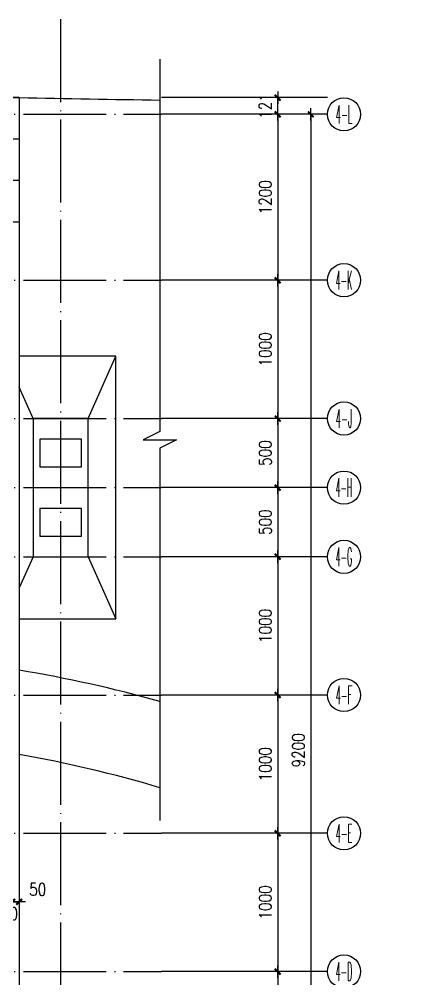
# Model space of a CAD drawing. Extents: x 568674 to 592610, y -115345 to -96707.
# Drawn here: x 573736 to 576608, y -104886 to -97945 of the extents above; entities that cross this region are included whole.
import ezdxf
from ezdxf.enums import TextEntityAlignment as Align

# ---------------------------------------------------------------- set-up
doc = ezdxf.new("R2010")
doc.units = 0
doc.header["$LTSCALE"] = 300
doc.header["$MEASUREMENT"] = 0
doc.header["$PDMODE"] = 3
doc.linetypes.add('DASH', pattern=[0.35, 0.25, -0.1])
doc.linetypes.add('DOTE', pattern=[2.42, 2, -0.2, 0.02, -0.2])
doc.layers.get('0').update_dxf_attribs({"linetype": 'CONTINUOUS'})
doc.layers.get('DEFPOINTS').update_dxf_attribs({"linetype": 'CONTINUOUS'})
for name, color, linetype in [('AXIS', 3, 'CONTINUOUS'), ('AXIS_TEXT', 7, 'CONTINUOUS'), ('DOTE', 1, 'DOTE'), ('PUB_DIM', 200, 'CONTINUOUS'), ('STAIR', 2, 'CONTINUOUS'), ('木构架', 73, 'CONTINUOUS'), ('柱', 2, 'CONTINUOUS'), ('栈道', 42, 'CONTINUOUS'), ('铺地', 52, 'CONTINUOUS')]:
    doc.layers.add(name, color=color, linetype=linetype)
doc.styles.add('COMPLEX', font='COMPLEX')
doc.styles.add('DIM_FONT', font='SIMPLEX.shx', dxfattribs={"width": 0.8})
doc.dimstyles.new('AXIS30', dxfattribs={"dimscale": 0.3, "dimtxt": 300, "dimasz": 1, "dimexe": 250, "dimexo": 300, "dimgap": 150, "dimtad": 1, "dimdec": 0, "dimzin": 0, "dimtxsty": 'DIM_FONT', "dimblk": '_DIMX', "dimblk1": 'DOTSMALL', "dimblk2": 'DOTSMALL', "dimcen": 150, "dimse1": 1, "dimse2": 1, "dimclrt": 7, "dimazin": 3, "dimtfac": 150, "dimtdec": 0, "dimtix": 1, "dimtmove": 0, "dimatfit": 3, "dimtolj": 1, "dimtzin": 0})

# ---------------------------------------------------------------- blocks, each defined once
blk = doc.blocks.new('_AXISO')
blk.add_circle((0, 0), 0.5)
at = {"layer": 'AXIS_TEXT', "style": 'COMPLEX', "width": 1.041667}
blk.add_attdef('A', text='', height=0.56, dxfattribs=at).set_placement((-0.25, -0.28), (0.25, -0.28), align=Align.FIT)
blk = doc.blocks.new('_DIMX')
blk.add_line((-150, 0), (150, 0))
at = {"const_width": 50}
blk.add_lwpolyline([(-70, -70), (70, 70)], dxfattribs=at)
blk = doc.blocks.new('*D32')
at = {"color": 0, "linetype": 'BYBLOCK'}
blk.add_line((575607.8, -99293.5), (575607.8, -100492.9), dxfattribs=at)
at = {"layer": 'DEFPOINTS', "color": 0, "linetype": 'BYBLOCK'}
for p in [(574767.8, -99293.2), (574767.8, -100493.2), (575607.8, -100493.2)]:
    blk.add_point(p, dxfattribs=at)
at = {"color": 0, "linetype": 'BYBLOCK', "xscale": 0.3, "yscale": 0.3, "zscale": 0.3}
for p, rotation in [((575607.8, -99293.2), 90), ((575607.8, -100493.2), 270)]:
    blk.add_blockref('_DIMX', p, dxfattribs=dict(at, rotation=rotation))
at = {"color": 7, "linetype": 'BYBLOCK', "insert": (575517.8, -99893.2), "char_height": 90, "attachment_point": 5, "rotation": 90, "style": 'DIM_FONT'}
blk.add_mtext('\\A1;1200', dxfattribs=at)
blk = doc.blocks.new('_DOTSMALL')
at = {"color": 0, "linetype": 'BYBLOCK', "const_width": 0.5}
blk.add_lwpolyline([(-0.0625, 0, 1), (0.0625, 0, 1)], format="xyb", close=True, dxfattribs=at)
blk = doc.blocks.new('*D33')
at = {"color": 0, "linetype": 'BYBLOCK'}
blk.add_line((579542.1, -100471.1), (579542.1, -101470.5), dxfattribs=at)
at = {"layer": 'DEFPOINTS', "color": 0, "linetype": 'BYBLOCK'}
for p in [(578702.1, -100470.8), (578702.1, -101470.8), (579542.1, -101470.8)]:
    blk.add_point(p, dxfattribs=at)
at = {"color": 0, "linetype": 'BYBLOCK', "xscale": 0.3, "yscale": 0.3, "zscale": 0.3}
for p, rotation in [((579542.1, -100470.8), 90), ((579542.1, -101470.8), 270)]:
    blk.add_blockref('_DIMX', p, dxfattribs=dict(at, rotation=rotation))
at = {"color": 7, "linetype": 'BYBLOCK', "insert": (579452.1, -100970.8), "char_height": 90, "attachment_point": 5, "rotation": 90, "style": 'DIM_FONT'}
blk.add_mtext('\\A1;1000', dxfattribs=at)
blk = doc.blocks.new('*D34')
at = {"color": 0, "linetype": 'BYBLOCK'}
blk.add_line((575607.8, -101493.5), (575607.8, -101992.7), dxfattribs=at)
at = {"layer": 'DEFPOINTS', "color": 0, "linetype": 'BYBLOCK'}
for p in [(574767.8, -101493.2), (574767.8, -101993), (575607.8, -101993)]:
    blk.add_point(p, dxfattribs=at)
at = {"color": 0, "linetype": 'BYBLOCK', "xscale": 0.3, "yscale": 0.3, "zscale": 0.3}
for p, rotation in [((575607.8, -101493.2), 90), ((575607.8, -101993), 270)]:
    blk.add_blockref('_DIMX', p, dxfattribs=dict(at, rotation=rotation))
at = {"color": 7, "linetype": 'BYBLOCK', "insert": (575517.8, -101743.1), "char_height": 90, "attachment_point": 5, "rotation": 90, "style": 'DIM_FONT'}
blk.add_mtext('\\A1;500', dxfattribs=at)
blk = doc.blocks.new('*D35')
at = {"color": 0, "linetype": 'BYBLOCK'}
blk.add_line((575607.8, -101993.3), (575607.8, -102492.9), dxfattribs=at)
at = {"layer": 'DEFPOINTS', "color": 0, "linetype": 'BYBLOCK'}
for p in [(574767.8, -101993), (574767.8, -102493.2), (575607.8, -102493.2)]:
    blk.add_point(p, dxfattribs=at)
at = {"color": 0, "linetype": 'BYBLOCK', "xscale": 0.3, "yscale": 0.3, "zscale": 0.3}
for p, rotation in [((575607.8, -101993), 90), ((575607.8, -102493.2), 270)]:
    blk.add_blockref('_DIMX', p, dxfattribs=dict(at, rotation=rotation))
at = {"color": 7, "linetype": 'BYBLOCK', "insert": (575517.8, -102243.1), "char_height": 90, "attachment_point": 5, "rotation": 90, "style": 'DIM_FONT'}
blk.add_mtext('\\A1;500', dxfattribs=at)
blk = doc.blocks.new('*D36')
at = {"color": 0, "linetype": 'BYBLOCK'}
blk.add_line((579542.1, -102471.1), (579542.1, -103470.5), dxfattribs=at)
at = {"layer": 'DEFPOINTS', "color": 0, "linetype": 'BYBLOCK'}
for p in [(578702.1, -102470.8), (578702.1, -103470.8), (579542.1, -103470.8)]:
    blk.add_point(p, dxfattribs=at)
at = {"color": 0, "linetype": 'BYBLOCK', "xscale": 0.3, "yscale": 0.3, "zscale": 0.3}
for p, rotation in [((579542.1, -102470.8), 90), ((579542.1, -103470.8), 270)]:
    blk.add_blockref('_DIMX', p, dxfattribs=dict(at, rotation=rotation))
at = {"color": 7, "linetype": 'BYBLOCK', "insert": (579452.1, -102970.8), "char_height": 90, "attachment_point": 5, "rotation": 90, "style": 'DIM_FONT'}
blk.add_mtext('\\A1;1000', dxfattribs=at)
blk = doc.blocks.new('*D37')
at = {"color": 0, "linetype": 'BYBLOCK'}
blk.add_line((579542.1, -103471.1), (579542.1, -104470.5), dxfattribs=at)
at = {"layer": 'DEFPOINTS', "color": 0, "linetype": 'BYBLOCK'}
for p in [(578702.1, -103470.8), (578702.1, -104470.8), (579542.1, -104470.8)]:
    blk.add_point(p, dxfattribs=at)
at = {"color": 0, "linetype": 'BYBLOCK', "xscale": 0.3, "yscale": 0.3, "zscale": 0.3}
for p, rotation in [((579542.1, -103470.8), 90), ((579542.1, -104470.8), 270)]:
    blk.add_blockref('_DIMX', p, dxfattribs=dict(at, rotation=rotation))
at = {"color": 7, "linetype": 'BYBLOCK', "insert": (579452.1, -103970.8), "char_height": 90, "attachment_point": 5, "rotation": 90, "style": 'DIM_FONT'}
blk.add_mtext('\\A1;1000', dxfattribs=at)
blk = doc.blocks.new('*D38')
at = {"color": 0, "linetype": 'BYBLOCK'}
blk.add_line((579542.1, -104471.1), (579542.1, -105470.5), dxfattribs=at)
at = {"layer": 'DEFPOINTS', "color": 0, "linetype": 'BYBLOCK'}
for p in [(578702.1, -104470.8), (578702.1, -105470.8), (579542.1, -105470.8)]:
    blk.add_point(p, dxfattribs=at)
at = {"color": 0, "linetype": 'BYBLOCK', "xscale": 0.3, "yscale": 0.3, "zscale": 0.3}
for p, rotation in [((579542.1, -104470.8), 90), ((579542.1, -105470.8), 270)]:
    blk.add_blockref('_DIMX', p, dxfattribs=dict(at, rotation=rotation))
at = {"color": 7, "linetype": 'BYBLOCK', "insert": (579452.1, -104970.8), "char_height": 90, "attachment_point": 5, "rotation": 90, "style": 'DIM_FONT'}
blk.add_mtext('\\A1;1000', dxfattribs=at)
blk = doc.blocks.new('*D39')
at = {"color": 0, "linetype": 'BYBLOCK'}
blk.add_line((579542.1, -105471.1), (579542.1, -106470.5), dxfattribs=at)
at = {"layer": 'DEFPOINTS', "color": 0, "linetype": 'BYBLOCK'}
for p in [(578702.1, -105470.8), (578702.1, -106470.8), (579542.1, -106470.8)]:
    blk.add_point(p, dxfattribs=at)
at = {"color": 0, "linetype": 'BYBLOCK', "xscale": 0.3, "yscale": 0.3, "zscale": 0.3}
for p, rotation in [((579542.1, -105470.8), 90), ((579542.1, -106470.8), 270)]:
    blk.add_blockref('_DIMX', p, dxfattribs=dict(at, rotation=rotation))
at = {"color": 7, "linetype": 'BYBLOCK', "insert": (579452.1, -105970.8), "char_height": 90, "attachment_point": 5, "rotation": 90, "style": 'DIM_FONT'}
blk.add_mtext('\\A1;1000', dxfattribs=at)
blk = doc.blocks.new('*D42')
at = {"color": 0, "linetype": 'BYBLOCK'}
blk.add_line((575847.8, -99293.5), (575847.8, -108492.9), dxfattribs=at)
at = {"layer": 'DEFPOINTS', "color": 0, "linetype": 'BYBLOCK'}
for p in [(574767.8, -99293.2), (574767.8, -108493.2), (575847.8, -108493.2)]:
    blk.add_point(p, dxfattribs=at)
at = {"color": 0, "linetype": 'BYBLOCK', "xscale": 0.3, "yscale": 0.3, "zscale": 0.3}
for p, rotation in [((575847.8, -99293.2), 90), ((575847.8, -108493.2), 270)]:
    blk.add_blockref('_DIMX', p, dxfattribs=dict(at, rotation=rotation))
at = {"color": 7, "linetype": 'BYBLOCK', "insert": (575757.8, -103893.2), "char_height": 90, "attachment_point": 5, "rotation": 90, "style": 'DIM_FONT'}
blk.add_mtext('\\A1;9200', dxfattribs=at)
blk = doc.blocks.new('*D106')
at = {"color": 0, "linetype": 'BYBLOCK'}
for p, q in [((575607.8, -99172.1), (575607.8, -99171.8)), ((575607.8, -99293.5), (575607.8, -99172.4)), ((575607.8, -99293.8), (575607.8, -99294.1))]:
    blk.add_line(p, q, dxfattribs=at)
at = {"layer": 'DEFPOINTS', "color": 0, "linetype": 'BYBLOCK'}
for p in [(575607.8, -99172.4), (576607.8, -99172.4), (576607.8, -99293.5)]:
    blk.add_point(p, dxfattribs=at)
at = {"color": 0, "linetype": 'BYBLOCK', "xscale": 0.3, "yscale": 0.3, "zscale": 0.3}
for p, rotation in [((575607.8, -99172.4), 270), ((575607.8, -99293.5), 90)]:
    blk.add_blockref('_DIMX', p, dxfattribs=dict(at, rotation=rotation))
at = {"color": 7, "linetype": 'BYBLOCK', "insert": (575517.8, -99233), "char_height": 90, "attachment_point": 5, "rotation": 90, "style": 'DIM_FONT'}
blk.add_mtext('\\A1;121', dxfattribs=at)
blk = doc.blocks.new('*D201')
at = {"color": 0, "linetype": 'BYBLOCK'}
blk.add_line((572052.3, -98811.8), (572052.3, -98512.4), dxfattribs=at)
at = {"layer": 'DEFPOINTS', "color": 0, "linetype": 'BYBLOCK'}
for p in [(572052.3, -98512.1), (573052.3, -98512.1), (573052.3, -98812.1)]:
    blk.add_point(p, dxfattribs=at)
at = {"color": 0, "linetype": 'BYBLOCK', "xscale": 0.3, "yscale": 0.3, "zscale": 0.3}
for p, rotation in [((572052.3, -98512.1), 90), ((572052.3, -98812.1), 270)]:
    blk.add_blockref('_DIMX', p, dxfattribs=dict(at, rotation=rotation))
at = {"color": 7, "linetype": 'BYBLOCK', "insert": (571962.3, -98662.1), "char_height": 90, "attachment_point": 5, "rotation": 90, "style": 'DIM_FONT'}
blk.add_mtext('\\A1;300', dxfattribs=at)
blk = doc.blocks.new('*D202')
at = {"color": 0, "linetype": 'BYBLOCK'}
blk.add_line((572052.3, -98811.8), (572052.3, -98512.4), dxfattribs=at)
at = {"layer": 'DEFPOINTS', "color": 0, "linetype": 'BYBLOCK'}
for p in [(572052.3, -98512.1), (573052.3, -98512.1), (573052.3, -98812.1)]:
    blk.add_point(p, dxfattribs=at)
at = {"color": 0, "linetype": 'BYBLOCK', "xscale": 0.3, "yscale": 0.3, "zscale": 0.3}
for p, rotation in [((572052.3, -98512.1), 90), ((572052.3, -98812.1), 270)]:
    blk.add_blockref('_DIMX', p, dxfattribs=dict(at, rotation=rotation))
at = {"color": 7, "linetype": 'BYBLOCK', "insert": (571962.3, -98662.1), "char_height": 90, "attachment_point": 5, "rotation": 90, "style": 'DIM_FONT'}
blk.add_mtext('\\A1;300', dxfattribs=at)
blk = doc.blocks.new('*D234')
at = {"color": 0, "linetype": 'BYBLOCK'}
for p, q in [((573686.3, -104328.8), (573686, -104328.8)), ((573736.7, -104328.8), (573686.6, -104328.8)), ((573736.7, -104328.8), (573686.6, -104328.8)), ((573737, -104328.8), (573737.3, -104328.8))]:
    blk.add_line(p, q, dxfattribs=at)
at = {"layer": 'DEFPOINTS', "color": 0, "linetype": 'BYBLOCK'}
for p in [(573686.6, -103328.8), (573736.7, -103328.8), (573686.6, -104328.8)]:
    blk.add_point(p, dxfattribs=at)
at = {"color": 0, "linetype": 'BYBLOCK', "xscale": 0.3, "yscale": 0.3, "zscale": 0.3}
blk.add_blockref('_DIMX', (573686.6, -104328.8), dxfattribs=at)
at = {"color": 0, "linetype": 'BYBLOCK', "xscale": 0.3, "yscale": 0.3, "zscale": 0.3, "rotation": 180}
blk.add_blockref('_DIMX', (573736.7, -104328.8), dxfattribs=at)
at = {"color": 7, "linetype": 'BYBLOCK', "insert": (573870.6, -104238.8), "char_height": 90, "attachment_point": 5, "style": 'DIM_FONT'}
blk.add_mtext('\\A1;50', dxfattribs=at)
blk = doc.blocks.new('*D235')
at = {"color": 0, "linetype": 'BYBLOCK'}
blk.add_line((573686.3, -104328.8), (573586.9, -104328.8), dxfattribs=at)
at = {"layer": 'DEFPOINTS', "color": 0, "linetype": 'BYBLOCK'}
for p in [(573586.6, -103328.8), (573686.6, -103328.8), (573586.6, -104328.8)]:
    blk.add_point(p, dxfattribs=at)
at = {"color": 0, "linetype": 'BYBLOCK', "xscale": 0.3, "yscale": 0.3, "zscale": 0.3, "rotation": 180}
blk.add_blockref('_DIMX', (573586.6, -104328.8), dxfattribs=at)
at = {"color": 0, "linetype": 'BYBLOCK', "xscale": 0.3, "yscale": 0.3, "zscale": 0.3}
blk.add_blockref('_DIMX', (573686.6, -104328.8), dxfattribs=at)
at = {"color": 7, "linetype": 'BYBLOCK', "insert": (573636.6, -104415.2), "char_height": 90, "attachment_point": 5, "style": 'DIM_FONT'}
blk.add_mtext('\\A1;100', dxfattribs=at)
blk = doc.blocks.new('*D259')
at = {"color": 0, "linetype": 'BYBLOCK'}
blk.add_line((573367, -99111.8), (573367, -98812.4), dxfattribs=at)
at = {"layer": 'DEFPOINTS', "color": 0, "linetype": 'BYBLOCK'}
for p in [(573367, -98812.1), (574367, -98812.1), (574367, -99112.1)]:
    blk.add_point(p, dxfattribs=at)
at = {"color": 0, "linetype": 'BYBLOCK', "xscale": 0.3, "yscale": 0.3, "zscale": 0.3}
for p, rotation in [((573367, -98812.1), 90), ((573367, -99112.1), 270)]:
    blk.add_blockref('_DIMX', p, dxfattribs=dict(at, rotation=rotation))
at = {"color": 7, "linetype": 'BYBLOCK', "insert": (573277, -98962.1), "char_height": 90, "attachment_point": 5, "rotation": 90, "style": 'DIM_FONT'}
blk.add_mtext('\\A1;300', dxfattribs=at)

msp = doc.modelspace()

# ---------------------------------------------------------------- linework, layer by layer
at = {"linetype": 'DASH'}
msp.add_arc((577148.2, 67452.3), 165999.5, 267.682846, 268.822411, dxfattribs=at)
msp.add_arc((577148.2, 67452.3), 165999.5, 268.822411, 269.174016)
at = {"layer": 'AXIS'}
for p, q in [((573736.7, -98512.1), (573291, -98512.1)), ((575967.8, -98512.1), (574767.8, -98512.1)), ((575967.8, -98633.2), (574767.8, -98633.2)), ((573736.7, -98812.1), (570436.7, -98812.1)), ((573736.7, -99112.1), (570436.7, -99112.1)), ((573736.7, -99412.1), (570436.7, -99412.1)), ((575967.8, -99833.2), (574767.8, -99833.2)), ((575967.8, -100833.2), (574767.8, -100833.2)), ((575967.8, -101333), (574767.8, -101333)), ((575967.8, -101833.2), (574767.8, -101833.2)), ((575967.8, -102833.2), (574767.8, -102833.2)), ((575967.8, -103833.2), (574767.8, -103833.2)), ((575967.8, -104833.2), (574767.8, -104833.2))]:
    msp.add_line(p, q, dxfattribs=at)
at = {"layer": 'DOTE'}
for p, q in [((574036.6, -97945.1), (574036.6, -109562.7)), ((570136.6, -98633.2), (574767.8, -98633.2)), ((570136.6, -99833.2), (574767.8, -99833.2)), ((570136.6, -100833.2), (574767.8, -100833.2)), ((570136.6, -101333), (574767.8, -101333)), ((570136.6, -101833.2), (574767.8, -101833.2)), ((570136.6, -102833.2), (574767.8, -102833.2)), ((570136.6, -103833.2), (574767.8, -103833.2)), ((570136.6, -104833.2), (574767.8, -104833.2))]:
    msp.add_line(p, q, dxfattribs=at)
at = {"layer": 'STAIR'}
for p, q in [((574755.2, -98235.2), (574755.2, -100928.1)), ((574755.2, -100928.1), (574635.2, -100988.1)), ((574635.2, -100988.1), (574875.2, -100988.1)), ((574875.2, -100988.1), (574755.2, -101048.1)), ((574755.2, -101048.1), (574755.2, -103741))]:
    msp.add_line(p, q, dxfattribs=at)
at = {"layer": '木构架'}
msp.add_lwpolyline([(574186.6, -100983), (573886.6, -100983), (573886.6, -101183), (574186.6, -101183)], close=True, dxfattribs=at)
msp.add_lwpolyline([(574186.6, -101483), (573886.6, -101483), (573886.6, -101683), (574186.6, -101683), (574186.6, -101483)], dxfattribs=at)
at = {"layer": '柱'}
for p, q in [((574436.6, -100383), (573736.4, -100383)), ((574236.6, -100833), (574436.6, -100383)), ((574436.6, -102283), (574436.6, -100383)), ((573836.6, -100833), (573736.4, -100607.7)), ((573836.6, -101833), (573736.4, -102058.3)), ((574236.6, -101833), (574436.6, -102283)), ((573736.4, -102283), (574436.6, -102283))]:
    msp.add_line(p, q, dxfattribs=at)
msp.add_lwpolyline([(573836.6, -101833), (574236.6, -101833), (574236.6, -100833), (573836.6, -100833)], close=True, dxfattribs=at)
at = {"layer": '栈道'}
for radius, start, end in [(10000, 74.52803, 80.50775), (9400, 73.51319, 79.8957)]:
    msp.add_arc((572087.6, -112516.7), radius, start, end, dxfattribs=at)
at = {"layer": '铺地'}
msp.add_line((573736.7, -98512.1), (573736.7, -107908.2), dxfattribs=at)

# ---------------------------------------------------------------- block references
at = {"layer": 'AXIS'}
ref = msp.add_blockref('_AXISO', (576087.8, -98633.2), dxfattribs=dict(at, xscale=239.9999999999999, yscale=239.9999999999999, zscale=239.9999999999999))
ref.add_attrib('A', '4-L', dxfattribs={"layer": 'AXIS_TEXT', "height": 134.4, "style": 'COMPLEX', "width": 0.302419}).set_placement((576027.8, -98700.4), (576147.8, -98700.4), align=Align.FIT)
ref = msp.add_blockref('_AXISO', (576087.8, -99833.2), dxfattribs=dict(at, xscale=239.9999999999999, yscale=239.9999999999999, zscale=239.9999999999999))
ref.add_attrib('A', '4-K', dxfattribs={"layer": 'AXIS_TEXT', "height": 134.4, "style": 'COMPLEX', "width": 0.284091}).set_placement((576027.8, -99900.4), (576147.8, -99900.4), align=Align.FIT)
ref = msp.add_blockref('_AXISO', (576087.8, -100833.2), dxfattribs=dict(at, xscale=239.9999999999999, yscale=239.9999999999999, zscale=239.9999999999999))
ref.add_attrib('A', '4-J', dxfattribs={"layer": 'AXIS_TEXT', "height": 134.4, "style": 'COMPLEX', "width": 0.323276}).set_placement((576027.8, -100900.4), (576147.8, -100900.4), align=Align.FIT)
ref = msp.add_blockref('_AXISO', (576087.8, -101333), dxfattribs=dict(at, xscale=239.9999999999999, yscale=239.9999999999999, zscale=239.9999999999999))
ref.add_attrib('A', '4-H', dxfattribs={"layer": 'AXIS_TEXT', "height": 134.4, "style": 'COMPLEX', "width": 0.279851}).set_placement((576027.8, -101400.2), (576147.8, -101400.2), align=Align.FIT)
ref = msp.add_blockref('_AXISO', (576087.8, -101833.2), dxfattribs=dict(at, xscale=239.9999999999999, yscale=239.9999999999999, zscale=239.9999999999999))
ref.add_attrib('A', '4-G', dxfattribs={"layer": 'AXIS_TEXT', "height": 134.4, "style": 'COMPLEX', "width": 0.288462}).set_placement((576027.8, -101900.4), (576147.8, -101900.4), align=Align.FIT)
ref = msp.add_blockref('_AXISO', (576087.8, -102833.2), dxfattribs=dict(at, xscale=239.9999999999999, yscale=239.9999999999999, zscale=239.9999999999999))
ref.add_attrib('A', '4-F', dxfattribs={"layer": 'AXIS_TEXT', "height": 134.4, "style": 'COMPLEX', "width": 0.297619}).set_placement((576027.8, -102900.4), (576147.8, -102900.4), align=Align.FIT)
ref = msp.add_blockref('_AXISO', (576087.8, -103833.2), dxfattribs=dict(at, xscale=239.9999999999999, yscale=239.9999999999999, zscale=239.9999999999999))
ref.add_attrib('A', '4-E', dxfattribs={"layer": 'AXIS_TEXT', "height": 134.4, "style": 'COMPLEX', "width": 0.297619}).set_placement((576027.8, -103900.4), (576147.8, -103900.4), align=Align.FIT)
ref = msp.add_blockref('_AXISO', (576087.8, -104833.2), dxfattribs=dict(at, xscale=239.9999999999999, yscale=239.9999999999999, zscale=239.9999999999999))
ref.add_attrib('A', '4-D', dxfattribs={"layer": 'AXIS_TEXT', "height": 134.4, "style": 'COMPLEX', "width": 0.292969}).set_placement((576027.8, -104900.4), (576147.8, -104900.4), align=Align.FIT)

# ---------------------------------------------------------------- dimensions: what is measured, and where the dimension line sits
for p2, distance, picture, middle in [((574767.8, -99833.2), 840, '*D32', (575517.8, -99233.2)), ((574767.8, -107833.2), 1080, '*D42', (575757.8, -103233.2))]:
    dim = msp.add_aligned_dim(p1=(574767.8, -98633.2), p2=p2, distance=distance, dimstyle='AXIS30', dxfattribs=at)
    dim.commit()
    dim.dimension.update_dxf_attribs({"geometry": picture, "text_midpoint": middle, "insert": (0, 660)})
for base, p1, p2, picture, middle, set_off in [((575607.8, -100833.2), (574767.8, -99833.2), (574767.8, -100833.2), '*D33', (575517.8, -100333.2), (-3934.3, 637.5)), ((575607.8, -101333), (574767.8, -100833.2), (574767.8, -101333), '*D34', (575517.8, -101083.1), (0, 660)), ((575607.8, -101833.2), (574767.8, -101333), (574767.8, -101833.2), '*D35', (575517.8, -101583.1), (0, 660)), ((575607.8, -102833.2), (574767.8, -101833.2), (574767.8, -102833.2), '*D36', (575517.8, -102333.2), (-3934.3, 637.5)), ((575607.8, -103833.2), (574767.8, -102833.2), (574767.8, -103833.2), '*D37', (575517.8, -103333.2), (-3934.3, 637.5)), ((575607.8, -104833.2), (574767.8, -103833.2), (574767.8, -104833.2), '*D38', (575517.8, -104333.2), (-3934.3, 637.5)), ((575607.8, -105833.2), (574767.8, -104833.2), (574767.8, -105833.2), '*D39', (575517.8, -105333.2), (-3934.3, 637.5))]:
    dim = msp.add_linear_dim(base=base, p1=p1, p2=p2, angle=90, dimstyle='AXIS30', dxfattribs=at)
    dim.commit()
    dim.dimension.update_dxf_attribs({"geometry": picture, "text_midpoint": middle, "insert": set_off})
at = {"layer": 'PUB_DIM'}
for p1, p2, picture, middle, set_off in [((574367, -98812.1), (574367, -98512.1), '*D201', (573277, -98662.1), (1314.7, 0)), ((576607.8, -98633.5), (576607.8, -98512.4), '*D106', (575517.8, -98573), (0, 660)), ((574367, -99112.1), (574367, -98812.1), '*D202', (573277, -98962.1), (1314.7, -300)), ((574367, -99412.1), (574367, -99112.1), '*D259', (573277, -99262.1), (0, -300))]:
    dim = msp.add_aligned_dim(p1=p1, p2=p2, distance=1000, dimstyle='AXIS30', dxfattribs=at)
    dim.commit()
    dim.dimension.update_dxf_attribs({"geometry": picture, "text_midpoint": middle, "insert": set_off})
for base, p1, p2, picture, middle in [((573586.6, -104328.8), (573686.6, -103328.8), (573586.6, -103328.8), '*D235', (573636.6, -104415.2)), ((573686.6, -104328.8), (573736.7, -103328.8), (573686.6, -103328.8), '*D234', (573870.6, -104238.8))]:
    dim = msp.add_linear_dim(base=base, p1=p1, p2=p2, angle=180, dimstyle='AXIS30', dxfattribs=at)
    dim.commit()
    dim.dimension.update_dxf_attribs({"geometry": picture, "text_midpoint": middle, "dimtype": 161})

doc.saveas('drawing.dxf')
